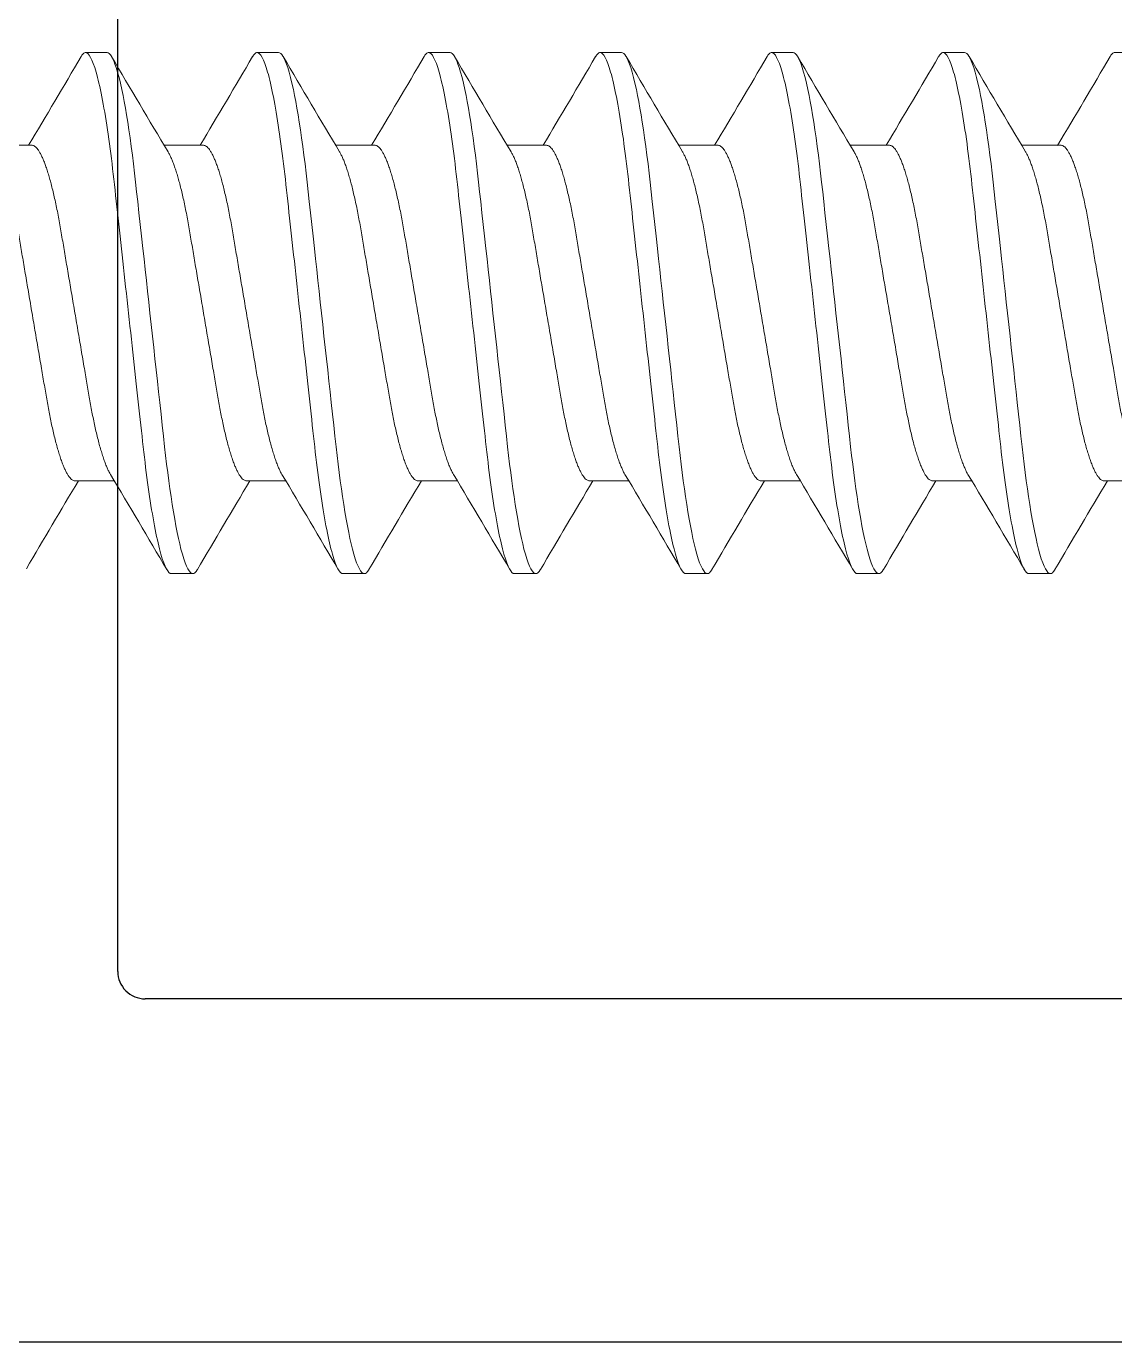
# Model space of a CAD drawing. Extents: x -82 to 113, y -82 to 93.
# Drawn here: x 7.7731 to 8.1697, y 67.1642 to 67.6437 of the extents above; entities that cross this region are included whole.
import ezdxf

# ---------------------------------------------------------------- set-up
doc = ezdxf.new("R2010")
doc.units = 0
doc.header["$MEASUREMENT"] = 0
doc.layers.get('0').update_dxf_attribs({"linetype": 'CONTINUOUS'})
doc.layers.add('Ballons', color=7, linetype='CONTINUOUS')
doc.layers.add('FRAME', color=1, linetype='CONTINUOUS')

# ---------------------------------------------------------------- blocks, each defined once
blk = doc.blocks.new('20350')
at = {"color": 7, "linetype": 'Continuous', "lineweight": 15}
for p, q in [((0.41791, 0.09499), (0.4101, 0.09499)), ((0.4804, 0.09499), (0.47259, 0.09499)), ((0.54289, 0.09499), (0.53508, 0.09499)), ((0.60538, 0.09499), (0.59757, 0.09499)), ((0.66787, 0.09499), (0.66006, 0.09499)), ((0.73036, 0.09499), (0.72255, 0.09499)), ((0.39057, 0.06116), (0.37621, 0.06116)), ((0.45306, 0.06116), (0.4387, 0.06116)), ((0.51555, 0.06116), (0.50119, 0.06116)), ((0.57804, 0.06116), (0.56369, 0.06116)), ((0.64053, 0.06116), (0.62618, 0.06116)), ((0.70302, 0.06116), (0.68867, 0.06116)), ((0.76551, 0.06116), (0.75116, 0.06116)), ((0.40619, -0.06116), (0.42055, -0.06116)), ((0.46868, -0.06116), (0.48304, -0.06116)), ((0.53117, -0.06116), (0.54553, -0.06116)), ((0.59366, -0.06116), (0.60802, -0.06116)), ((0.65615, -0.06116), (0.67051, -0.06116)), ((0.71865, -0.06116), (0.733, -0.06116)), ((0.78114, -0.06116), (0.79549, -0.06116)), ((0.37885, -0.09499), (0.38666, -0.09499)), ((0.44134, -0.09499), (0.44915, -0.09499)), ((0.50383, -0.09499), (0.51164, -0.09499)), ((0.56632, -0.09499), (0.57413, -0.09499)), ((0.62881, -0.09499), (0.63663, -0.09499)), ((0.69131, -0.09499), (0.69912, -0.09499)), ((0.7538, -0.09499), (0.76161, -0.09499))]:
    blk.add_line(p, q, dxfattribs=at)
at = {"color": 7, "linetype": 'Continuous', "lineweight": 15, "flags": 128}
for points in [[(0.40843, 0.09349), (0.40851, 0.09364), (0.40892, 0.09424), (0.40933, 0.09466), (0.40972, 0.0949), (0.4101, 0.09499), (0.41053, 0.09488), (0.41098, 0.09456), (0.41144, 0.09401), (0.41192, 0.09323), (0.41241, 0.09223), (0.4129, 0.09101), (0.4134, 0.08957), (0.4139, 0.08791), (0.41441, 0.08602), (0.41487, 0.08416), (0.41533, 0.08213), (0.41579, 0.07994), (0.41625, 0.0776), (0.41671, 0.07511), (0.41716, 0.07249), (0.41761, 0.06973), (0.41805, 0.06686), (0.41846, 0.06403), (0.41886, 0.0611), (0.41925, 0.0581), (0.41964, 0.05503), (0.42001, 0.05189), (0.42038, 0.04871), (0.4208, 0.04488), (0.42123, 0.04091), (0.42168, 0.0368), (0.42215, 0.03258), (0.42257, 0.02871), (0.423, 0.02476), (0.42344, 0.02074), (0.42389, 0.01667), (0.42434, 0.01254), (0.4248, 0.00838), (0.42526, 0.0042), (0.42572, 0), (0.42616, -0.00399), (0.42659, -0.00797), (0.42703, -0.01193), (0.42746, -0.01585), (0.42788, -0.01974), (0.4283, -0.02357), (0.42879, -0.02801), (0.42927, -0.03235), (0.42973, -0.03659), (0.43018, -0.0407), (0.43057, -0.04425), (0.43095, -0.0477), (0.43133, -0.05107), (0.43172, -0.05438), (0.43212, -0.05762), (0.43254, -0.06079), (0.43296, -0.06387), (0.43339, -0.06686), (0.43381, -0.06959), (0.43423, -0.07222), (0.43466, -0.07473), (0.4351, -0.07712), (0.43553, -0.07938), (0.43597, -0.0815), (0.43648, -0.08381), (0.437, -0.08592), (0.43751, -0.08781), (0.43802, -0.08949), (0.43846, -0.0908), (0.4389, -0.09192), (0.43933, -0.09287), (0.43976, -0.09364), (0.44017, -0.09424), (0.44057, -0.09466), (0.44096, -0.0949), (0.44134, -0.09499), (0.44134, -0.09499)], [(0.47092, 0.09349), (0.471, 0.09364), (0.47142, 0.09424), (0.47182, 0.09466), (0.47221, 0.0949), (0.47259, 0.09499), (0.47302, 0.09488), (0.47347, 0.09456), (0.47393, 0.09401), (0.47441, 0.09323), (0.4749, 0.09223), (0.47539, 0.09101), (0.47589, 0.08957), (0.47639, 0.08791), (0.4769, 0.08602), (0.47736, 0.08416), (0.47782, 0.08213), (0.47828, 0.07994), (0.47874, 0.0776), (0.4792, 0.07511), (0.47965, 0.07249), (0.4801, 0.06973), (0.48054, 0.06686), (0.48095, 0.06403), (0.48135, 0.0611), (0.48174, 0.0581), (0.48213, 0.05503), (0.4825, 0.05189), (0.48287, 0.04871), (0.48329, 0.04488), (0.48372, 0.04091), (0.48417, 0.0368), (0.48464, 0.03258), (0.48506, 0.02871), (0.48549, 0.02476), (0.48594, 0.02074), (0.48638, 0.01667), (0.48683, 0.01254), (0.48729, 0.00838), (0.48775, 0.0042), (0.48821, 0), (0.48865, -0.00399), (0.48908, -0.00797), (0.48952, -0.01193), (0.48995, -0.01585), (0.49037, -0.01974), (0.49079, -0.02357), (0.49128, -0.02801), (0.49176, -0.03235), (0.49222, -0.03659), (0.49267, -0.0407), (0.49306, -0.04425), (0.49344, -0.0477), (0.49382, -0.05107), (0.49421, -0.05438), (0.49461, -0.05762), (0.49503, -0.06079), (0.49545, -0.06387), (0.49588, -0.06686), (0.4963, -0.06959), (0.49673, -0.07222), (0.49715, -0.07473), (0.49759, -0.07712), (0.49802, -0.07938), (0.49846, -0.0815), (0.49898, -0.08381), (0.49949, -0.08592), (0.5, -0.08781), (0.50051, -0.08949), (0.50095, -0.0908), (0.50139, -0.09192), (0.50182, -0.09287), (0.50225, -0.09364), (0.50266, -0.09424), (0.50306, -0.09466), (0.50345, -0.0949), (0.50383, -0.09499), (0.50383, -0.09499)], [(0.53341, 0.09349), (0.53349, 0.09364), (0.53391, 0.09424), (0.53431, 0.09466), (0.5347, 0.0949), (0.53508, 0.09499), (0.53551, 0.09488), (0.53596, 0.09456), (0.53642, 0.09401), (0.5369, 0.09323), (0.53739, 0.09223), (0.53788, 0.09101), (0.53838, 0.08957), (0.53888, 0.08791), (0.53939, 0.08602), (0.53985, 0.08416), (0.54031, 0.08213), (0.54077, 0.07994), (0.54123, 0.0776), (0.54169, 0.07511), (0.54214, 0.07249), (0.54259, 0.06973), (0.54303, 0.06686), (0.54344, 0.06403), (0.54384, 0.0611), (0.54424, 0.0581), (0.54462, 0.05503), (0.545, 0.05189), (0.54536, 0.04871), (0.54578, 0.04488), (0.54622, 0.04091), (0.54667, 0.0368), (0.54713, 0.03258), (0.54755, 0.02871), (0.54799, 0.02476), (0.54843, 0.02074), (0.54887, 0.01667), (0.54933, 0.01254), (0.54978, 0.00838), (0.55024, 0.0042), (0.5507, 0), (0.55114, -0.00399), (0.55157, -0.00797), (0.55201, -0.01193), (0.55244, -0.01585), (0.55286, -0.01974), (0.55329, -0.02357), (0.55377, -0.02801), (0.55425, -0.03235), (0.55471, -0.03659), (0.55516, -0.0407), (0.55555, -0.04425), (0.55593, -0.0477), (0.55631, -0.05107), (0.5567, -0.05438), (0.5571, -0.05762), (0.55752, -0.06079), (0.55794, -0.06387), (0.55837, -0.06686), (0.55879, -0.06959), (0.55922, -0.07222), (0.55965, -0.07473), (0.56008, -0.07712), (0.56051, -0.07938), (0.56095, -0.0815), (0.56147, -0.08381), (0.56198, -0.08592), (0.56249, -0.08781), (0.563, -0.08949), (0.56344, -0.0908), (0.56388, -0.09192), (0.56432, -0.09287), (0.56474, -0.09364), (0.56515, -0.09424), (0.56555, -0.09466), (0.56595, -0.0949), (0.56632, -0.09499), (0.56632, -0.09499)], [(0.5959, 0.09349), (0.59598, 0.09364), (0.5964, 0.09424), (0.5968, 0.09466), (0.59719, 0.0949), (0.59757, 0.09499), (0.598, 0.09488), (0.59845, 0.09456), (0.59891, 0.09401), (0.59939, 0.09323), (0.59988, 0.09223), (0.60037, 0.09101), (0.60087, 0.08957), (0.60137, 0.08791), (0.60189, 0.08602), (0.60234, 0.08416), (0.6028, 0.08213), (0.60326, 0.07994), (0.60372, 0.0776), (0.60418, 0.07511), (0.60463, 0.07249), (0.60508, 0.06973), (0.60552, 0.06686), (0.60593, 0.06403), (0.60633, 0.0611), (0.60673, 0.0581), (0.60711, 0.05503), (0.60749, 0.05189), (0.60785, 0.04871), (0.60827, 0.04488), (0.60871, 0.04091), (0.60916, 0.0368), (0.60962, 0.03258), (0.61004, 0.02871), (0.61048, 0.02476), (0.61092, 0.02074), (0.61136, 0.01667), (0.61182, 0.01254), (0.61227, 0.00838), (0.61273, 0.0042), (0.61319, 0), (0.61363, -0.00399), (0.61407, -0.00797), (0.6145, -0.01193), (0.61493, -0.01585), (0.61536, -0.01974), (0.61578, -0.02357), (0.61626, -0.02801), (0.61674, -0.03235), (0.6172, -0.03659), (0.61765, -0.0407), (0.61804, -0.04425), (0.61842, -0.0477), (0.6188, -0.05107), (0.61919, -0.05438), (0.6196, -0.05762), (0.62001, -0.06079), (0.62043, -0.06387), (0.62087, -0.06686), (0.62128, -0.06959), (0.62171, -0.07222), (0.62214, -0.07473), (0.62257, -0.07712), (0.623, -0.07938), (0.62344, -0.0815), (0.62396, -0.08381), (0.62447, -0.08592), (0.62498, -0.08781), (0.62549, -0.08949), (0.62594, -0.0908), (0.62637, -0.09192), (0.62681, -0.09287), (0.62723, -0.09364), (0.62764, -0.09424), (0.62805, -0.09466), (0.62844, -0.0949), (0.62881, -0.09499), (0.62881, -0.09499)], [(0.65839, 0.09349), (0.65848, 0.09364), (0.65889, 0.09424), (0.65929, 0.09466), (0.65968, 0.0949), (0.66006, 0.09499), (0.66049, 0.09488), (0.66094, 0.09456), (0.6614, 0.09401), (0.66188, 0.09323), (0.66237, 0.09223), (0.66286, 0.09101), (0.66336, 0.08957), (0.66387, 0.08791), (0.66438, 0.08602), (0.66483, 0.08416), (0.6653, 0.08213), (0.66576, 0.07994), (0.66621, 0.0776), (0.66667, 0.07511), (0.66712, 0.07249), (0.66757, 0.06973), (0.66801, 0.06686), (0.66842, 0.06403), (0.66882, 0.0611), (0.66922, 0.0581), (0.6696, 0.05503), (0.66998, 0.05189), (0.67034, 0.04871), (0.67076, 0.04488), (0.6712, 0.04091), (0.67165, 0.0368), (0.67211, 0.03258), (0.67253, 0.02871), (0.67297, 0.02476), (0.67341, 0.02074), (0.67385, 0.01667), (0.67431, 0.01254), (0.67476, 0.00838), (0.67522, 0.0042), (0.67568, 0), (0.67612, -0.00399), (0.67656, -0.00797), (0.67699, -0.01193), (0.67742, -0.01585), (0.67785, -0.01974), (0.67827, -0.02357), (0.67875, -0.02801), (0.67923, -0.03235), (0.67969, -0.03659), (0.68014, -0.0407), (0.68053, -0.04425), (0.68091, -0.0477), (0.68129, -0.05107), (0.68168, -0.05438), (0.68209, -0.05762), (0.6825, -0.06079), (0.68292, -0.06387), (0.68336, -0.06686), (0.68377, -0.06959), (0.6842, -0.07222), (0.68463, -0.07473), (0.68506, -0.07712), (0.6855, -0.07938), (0.68593, -0.0815), (0.68645, -0.08381), (0.68696, -0.08592), (0.68747, -0.08781), (0.68798, -0.08949), (0.68843, -0.0908), (0.68887, -0.09192), (0.6893, -0.09287), (0.68972, -0.09364), (0.69013, -0.09424), (0.69054, -0.09466), (0.69093, -0.0949), (0.69131, -0.09499), (0.69131, -0.09499)], [(0.72088, 0.09349), (0.72097, 0.09364), (0.72138, 0.09424), (0.72178, 0.09466), (0.72217, 0.0949), (0.72255, 0.09499), (0.72298, 0.09488), (0.72343, 0.09456), (0.7239, 0.09401), (0.72437, 0.09323), (0.72486, 0.09223), (0.72535, 0.09101), (0.72585, 0.08957), (0.72636, 0.08791), (0.72687, 0.08602), (0.72733, 0.08416), (0.72779, 0.08213), (0.72825, 0.07994), (0.72871, 0.0776), (0.72916, 0.07511), (0.72961, 0.07249), (0.73006, 0.06973), (0.7305, 0.06686), (0.73091, 0.06403), (0.73131, 0.0611), (0.73171, 0.0581), (0.73209, 0.05503), (0.73247, 0.05189), (0.73283, 0.04871), (0.73325, 0.04488), (0.73369, 0.04091), (0.73414, 0.0368), (0.7346, 0.03258), (0.73503, 0.02871), (0.73546, 0.02476), (0.7359, 0.02074), (0.73635, 0.01667), (0.7368, 0.01254), (0.73725, 0.00838), (0.73771, 0.0042), (0.73817, 0), (0.73861, -0.00399), (0.73905, -0.00797), (0.73948, -0.01193), (0.73991, -0.01585), (0.74034, -0.01974), (0.74076, -0.02357), (0.74124, -0.02801), (0.74172, -0.03235), (0.74219, -0.03659), (0.74264, -0.0407), (0.74303, -0.04425), (0.7434, -0.0477), (0.74378, -0.05107), (0.74417, -0.05438), (0.74458, -0.05762), (0.74499, -0.06079), (0.74541, -0.06387), (0.74585, -0.06686), (0.74627, -0.06959), (0.74669, -0.07222), (0.74712, -0.07473), (0.74755, -0.07712), (0.74799, -0.07938), (0.74842, -0.0815), (0.74894, -0.08381), (0.74945, -0.08592), (0.74996, -0.08781), (0.75047, -0.08949), (0.75092, -0.0908), (0.75136, -0.09192), (0.75179, -0.09287), (0.75221, -0.09364), (0.75262, -0.09424), (0.75303, -0.09466), (0.75342, -0.0949), (0.7538, -0.09499), (0.7538, -0.09499)]]:
    blk.add_lwpolyline(points, dxfattribs=at)
at = {"color": 7, "linetype": 'Continuous', "lineweight": 15}
for centre, radius, start, end in [((-3.19323, 2.20171), 4.1733, 329.14192, 329.65783), ((3.90379, 2.13259), 4.03703, 210.33772, 210.91009), ((-3.13251, 2.20276), 4.17536, 329.14199, 329.65765), ((3.96774, 2.13346), 4.03873, 210.33784, 210.90997), ((-3.07226, 2.20408), 4.17797, 329.1422, 329.65754), ((4.03128, 2.13408), 4.03994, 210.33792, 210.90988), ((-3.00823, 2.20317), 4.17618, 329.14209, 329.65765), ((4.09221, 2.13316), 4.03814, 210.33784, 210.91006), ((-2.94484, 2.20263), 4.17512, 329.14203, 329.65771), ((4.15426, 2.13289), 4.03762, 210.33772, 210.91), ((-2.88275, 2.20288), 4.1756, 329.14196, 329.65759), ((4.21866, 2.13403), 4.03984, 210.33796, 210.90994), ((-2.80862, 2.19595), 4.16205, 329.14166, 329.65463), ((3.99207, -2.20293), 4.17572, 149.14206, 149.65768), ((-3.04618, -2.13356), 4.03893, 30.33785, 30.90996), ((4.05543, -2.20345), 4.17673, 149.14208, 149.65757), ((-2.98368, -2.13356), 4.03893, 30.33785, 30.90996), ((4.11792, -2.20345), 4.17673, 149.14208, 149.65757), ((-2.91973, -2.1327), 4.03723, 30.33773, 30.91008), ((4.17864, -2.2024), 4.17467, 149.142, 149.65774), ((-2.85966, -2.13413), 4.04005, 30.33798, 30.90992), ((4.2476, -2.20623), 4.18218, 149.14246, 149.65728), ((-2.79526, -2.13299), 4.03782, 30.33773, 30.90999), ((4.30519, -2.20333), 4.17649, 149.14211, 149.65763), ((-2.73175, -2.1324), 4.03665, 30.33774, 30.91016), ((4.36454, -2.20147), 4.17285, 149.14189, 149.65785)]:
    blk.add_arc(centre, radius, start, end, dxfattribs=at)
for points, knots in [([(0.41791, 0.09499), (0.41904, 0.09499), (0.42035, 0.09267), (0.4231, 0.08305), (0.42453, 0.07574), (0.42652, 0.06242), (0.42715, 0.0576), (0.42834, 0.04756), (0.42889, 0.04234), (0.43074, 0.02541), (0.43214, 0.01273), (0.43493, -0.01273), (0.43632, -0.02541), (0.43817, -0.04234), (0.43872, -0.04756), (0.43991, -0.0576), (0.44054, -0.06242), (0.44253, -0.07574), (0.44396, -0.08305), (0.44671, -0.09267), (0.44803, -0.09499), (0.44915, -0.09499)], [0, 0, 0, 0, 0.125, 0.125, 0.25, 0.25, 0.3125, 0.3125, 0.375, 0.375, 0.5, 0.5, 0.625, 0.625, 0.6875, 0.6875, 0.75, 0.75, 0.875, 0.875, 1, 1, 1, 1]), ([(0.4804, 0.09499), (0.48153, 0.09499), (0.48284, 0.09267), (0.48559, 0.08305), (0.48703, 0.07574), (0.48901, 0.06242), (0.48964, 0.0576), (0.49083, 0.04756), (0.49138, 0.04234), (0.49323, 0.02541), (0.49463, 0.01273), (0.49742, -0.01273), (0.49881, -0.02541), (0.50066, -0.04234), (0.50121, -0.04756), (0.5024, -0.0576), (0.50303, -0.06242), (0.50502, -0.07574), (0.50645, -0.08305), (0.5092, -0.09267), (0.51052, -0.09499), (0.51164, -0.09499)], [0, 0, 0, 0, 0.125, 0.125, 0.25, 0.25, 0.3125, 0.3125, 0.375, 0.375, 0.5, 0.5, 0.625, 0.625, 0.6875, 0.6875, 0.75, 0.75, 0.875, 0.875, 1, 1, 1, 1]), ([(0.54289, 0.09499), (0.54402, 0.09499), (0.54533, 0.09267), (0.54808, 0.08305), (0.54952, 0.07574), (0.5515, 0.06242), (0.55213, 0.0576), (0.55332, 0.04756), (0.55387, 0.04234), (0.55573, 0.02541), (0.55712, 0.01273), (0.55991, -0.01273), (0.5613, -0.02541), (0.56315, -0.04234), (0.56371, -0.04756), (0.56489, -0.0576), (0.56552, -0.06242), (0.56751, -0.07574), (0.56894, -0.08305), (0.57169, -0.09267), (0.57301, -0.09499), (0.57413, -0.09499)], [0, 0, 0, 0, 0.125, 0.125, 0.25, 0.25, 0.3125, 0.3125, 0.375, 0.375, 0.5, 0.5, 0.625, 0.625, 0.6875, 0.6875, 0.75, 0.75, 0.875, 0.875, 1, 1, 1, 1]), ([(0.60538, 0.09499), (0.60651, 0.09499), (0.60782, 0.09267), (0.61058, 0.08305), (0.61201, 0.07574), (0.61399, 0.06242), (0.61462, 0.0576), (0.61581, 0.04756), (0.61636, 0.04234), (0.61822, 0.02541), (0.61961, 0.01273), (0.6224, -0.01273), (0.62379, -0.02541), (0.62565, -0.04234), (0.6262, -0.04756), (0.62738, -0.0576), (0.62802, -0.06242), (0.63, -0.07574), (0.63143, -0.08305), (0.63418, -0.09267), (0.6355, -0.09499), (0.63663, -0.09499)], [0, 0, 0, 0, 0.125, 0.125, 0.25, 0.25, 0.3125, 0.3125, 0.375, 0.375, 0.5, 0.5, 0.625, 0.625, 0.6875, 0.6875, 0.75, 0.75, 0.875, 0.875, 1, 1, 1, 1]), ([(0.66787, 0.09499), (0.669, 0.09499), (0.67031, 0.09267), (0.67307, 0.08305), (0.6745, 0.07574), (0.67648, 0.06242), (0.67712, 0.0576), (0.6783, 0.04756), (0.67885, 0.04234), (0.68071, 0.02541), (0.6821, 0.01273), (0.68489, -0.01273), (0.68628, -0.02541), (0.68814, -0.04234), (0.68869, -0.04756), (0.68987, -0.0576), (0.69051, -0.06242), (0.69249, -0.07574), (0.69392, -0.08305), (0.69667, -0.09267), (0.69799, -0.09499), (0.69912, -0.09499)], [0, 0, 0, 0, 0.125, 0.125, 0.25, 0.25, 0.3125, 0.3125, 0.375, 0.375, 0.5, 0.5, 0.625, 0.625, 0.6875, 0.6875, 0.75, 0.75, 0.875, 0.875, 1, 1, 1, 1]), ([(0.73036, 0.09499), (0.73149, 0.09499), (0.7328, 0.09267), (0.73556, 0.08305), (0.73699, 0.07574), (0.73897, 0.06242), (0.73961, 0.0576), (0.74079, 0.04756), (0.74134, 0.04234), (0.7432, 0.02541), (0.74459, 0.01273), (0.74738, -0.01273), (0.74877, -0.02541), (0.75063, -0.04234), (0.75118, -0.04756), (0.75236, -0.0576), (0.753, -0.06242), (0.75498, -0.07574), (0.75641, -0.08305), (0.75917, -0.09267), (0.76048, -0.09499), (0.76161, -0.09499)], [0, 0, 0, 0, 0.125, 0.125, 0.25, 0.25, 0.3125, 0.3125, 0.375, 0.375, 0.5, 0.5, 0.625, 0.625, 0.6875, 0.6875, 0.75, 0.75, 0.875, 0.875, 1, 1, 1, 1]), ([(0.37763, 0.05879), (0.37779, 0.05852), (0.37814, 0.05792), (0.37868, 0.05678), (0.37927, 0.0554), (0.37987, 0.0538), (0.38049, 0.05199), (0.3811, 0.05), (0.38171, 0.04784), (0.38231, 0.04553), (0.38289, 0.04312), (0.38344, 0.04062), (0.38398, 0.03807), (0.38449, 0.03543), (0.38499, 0.03271), (0.38547, 0.02992), (0.38596, 0.02705), (0.38647, 0.02406), (0.387, 0.02093), (0.38756, 0.01764), (0.38815, 0.01422), (0.38874, 0.01073), (0.38934, 0.00719), (0.38995, 0.0036), (0.39056, 0.00005), (0.39115, -0.00344), (0.39174, -0.00686), (0.39231, -0.01025), (0.39288, -0.01359), (0.39344, -0.01687), (0.39399, -0.02008), (0.39452, -0.02319), (0.39504, -0.02625), (0.39555, -0.02925), (0.39605, -0.03219), (0.39657, -0.03504), (0.39711, -0.03782), (0.39767, -0.04051), (0.39823, -0.04304), (0.3988, -0.04542), (0.39937, -0.04764), (0.39995, -0.04971), (0.40054, -0.05164), (0.40112, -0.0534), (0.40171, -0.055), (0.40229, -0.05641), (0.40287, -0.05767), (0.40346, -0.05875), (0.40404, -0.05964), (0.40461, -0.06033), (0.40515, -0.06081), (0.40568, -0.06111), (0.40602, -0.06114), (0.40619, -0.06116)], [0, 0, 0, 0, 0.01655, 0.036076, 0.055684, 0.076279, 0.09689, 0.117481, 0.138014, 0.158452, 0.178759, 0.19799, 0.217041, 0.235888, 0.254503, 0.272882, 0.291368, 0.310096, 0.329043, 0.349099, 0.369335, 0.389718, 0.410212, 0.430781, 0.451388, 0.471059, 0.490697, 0.51027, 0.529746, 0.549094, 0.568285, 0.58729, 0.606083, 0.625518, 0.644756, 0.664216, 0.683932, 0.703876, 0.724018, 0.743399, 0.7629, 0.782492, 0.802141, 0.821815, 0.841481, 0.861106, 0.880659, 0.90103, 0.921251, 0.941289, 0.961112, 0.980691, 1, 1, 1, 1]), ([(0.39057, 0.06116), (0.39073, 0.06115), (0.39105, 0.06111), (0.39156, 0.06084), (0.39208, 0.0604), (0.39261, 0.05978), (0.39317, 0.05897), (0.39373, 0.05797), (0.3943, 0.05679), (0.39489, 0.0554), (0.3955, 0.0538), (0.39611, 0.05199), (0.39672, 0.05), (0.39733, 0.04784), (0.39793, 0.04553), (0.39851, 0.04312), (0.39907, 0.04062), (0.3996, 0.03807), (0.40012, 0.03543), (0.40062, 0.03271), (0.4011, 0.02992), (0.40158, 0.02705), (0.40209, 0.02406), (0.40263, 0.02093), (0.40319, 0.01764), (0.40377, 0.01422), (0.40436, 0.01073), (0.40497, 0.00719), (0.40558, 0.0036), (0.40618, 0.00005), (0.40678, -0.00344), (0.40736, -0.00686), (0.40794, -0.01025), (0.40851, -0.01359), (0.40906, -0.01687), (0.40961, -0.02008), (0.41014, -0.02319), (0.41066, -0.02625), (0.41117, -0.02925), (0.41167, -0.03219), (0.41219, -0.03504), (0.41273, -0.03782), (0.41329, -0.04051), (0.41386, -0.04304), (0.41443, -0.04542), (0.415, -0.04764), (0.41558, -0.04971), (0.41616, -0.05164), (0.41675, -0.0534), (0.41733, -0.05499), (0.41791, -0.05642), (0.4185, -0.05766), (0.4189, -0.05845), (0.41911, -0.05877), (0.41913, -0.0588)], [0, 0, 0, 0, 0.018425, 0.037098, 0.055995, 0.075092, 0.094361, 0.113774, 0.1333, 0.152908, 0.173502, 0.194114, 0.214705, 0.235238, 0.255675, 0.275982, 0.295213, 0.314265, 0.333111, 0.351727, 0.370105, 0.388591, 0.407319, 0.426267, 0.446322, 0.466559, 0.486941, 0.507436, 0.528005, 0.548612, 0.568283, 0.587921, 0.607494, 0.626969, 0.646317, 0.665508, 0.684513, 0.703307, 0.722741, 0.74198, 0.761439, 0.781155, 0.801099, 0.821241, 0.840622, 0.860124, 0.879715, 0.899364, 0.919038, 0.938704, 0.95833, 0.977882, 0.998253, 1, 1, 1, 1]), ([(0.44012, 0.05879), (0.44028, 0.05852), (0.44063, 0.05792), (0.44117, 0.05678), (0.44176, 0.0554), (0.44236, 0.0538), (0.44298, 0.05199), (0.44359, 0.05), (0.4442, 0.04784), (0.4448, 0.04553), (0.44538, 0.04312), (0.44593, 0.04062), (0.44647, 0.03807), (0.44699, 0.03543), (0.44749, 0.03271), (0.44796, 0.02992), (0.44845, 0.02705), (0.44896, 0.02406), (0.4495, 0.02093), (0.45005, 0.01764), (0.45064, 0.01422), (0.45123, 0.01073), (0.45184, 0.00719), (0.45245, 0.0036), (0.45305, 0.00005), (0.45364, -0.00344), (0.45423, -0.00686), (0.4548, -0.01025), (0.45537, -0.01359), (0.45593, -0.01687), (0.45648, -0.02008), (0.45701, -0.02319), (0.45753, -0.02625), (0.45804, -0.02925), (0.45854, -0.03219), (0.45906, -0.03504), (0.4596, -0.03782), (0.46016, -0.04051), (0.46072, -0.04304), (0.46129, -0.04542), (0.46187, -0.04764), (0.46244, -0.04971), (0.46303, -0.05164), (0.46361, -0.0534), (0.4642, -0.055), (0.46478, -0.05641), (0.46537, -0.05767), (0.46595, -0.05875), (0.46653, -0.05964), (0.4671, -0.06033), (0.46765, -0.06081), (0.46817, -0.06111), (0.46851, -0.06114), (0.46868, -0.06116)], [0, 0, 0, 0, 0.016551, 0.036076, 0.055684, 0.076279, 0.09689, 0.117481, 0.138014, 0.158452, 0.178759, 0.19799, 0.217041, 0.235888, 0.254503, 0.272882, 0.291368, 0.310096, 0.329043, 0.349099, 0.369335, 0.389718, 0.410212, 0.430781, 0.451388, 0.471059, 0.490697, 0.51027, 0.529746, 0.549094, 0.568285, 0.58729, 0.606083, 0.625518, 0.644756, 0.664216, 0.683932, 0.703876, 0.724018, 0.743399, 0.7629, 0.782492, 0.802141, 0.821815, 0.841481, 0.861106, 0.880659, 0.90103, 0.921251, 0.941289, 0.961112, 0.980691, 1, 1, 1, 1]), ([(0.45306, 0.06116), (0.45322, 0.06115), (0.45354, 0.06111), (0.45405, 0.06084), (0.45457, 0.0604), (0.45511, 0.05978), (0.45566, 0.05897), (0.45622, 0.05797), (0.45679, 0.05679), (0.45738, 0.0554), (0.45799, 0.0538), (0.4586, 0.05199), (0.45921, 0.05), (0.45982, 0.04784), (0.46042, 0.04553), (0.461, 0.04312), (0.46156, 0.04062), (0.46209, 0.03807), (0.46261, 0.03543), (0.46311, 0.03271), (0.46359, 0.02992), (0.46408, 0.02705), (0.46458, 0.02406), (0.46512, 0.02093), (0.46568, 0.01764), (0.46626, 0.01422), (0.46685, 0.01073), (0.46746, 0.00719), (0.46807, 0.0036), (0.46867, 0.00005), (0.46927, -0.00344), (0.46985, -0.00686), (0.47043, -0.01025), (0.471, -0.01359), (0.47155, -0.01687), (0.4721, -0.02008), (0.47263, -0.02319), (0.47315, -0.02625), (0.47366, -0.02925), (0.47416, -0.03219), (0.47468, -0.03504), (0.47522, -0.03782), (0.47578, -0.04051), (0.47635, -0.04304), (0.47692, -0.04542), (0.47749, -0.04764), (0.47807, -0.04971), (0.47865, -0.05164), (0.47924, -0.0534), (0.47982, -0.05499), (0.4804, -0.05642), (0.48099, -0.05766), (0.48139, -0.05845), (0.48161, -0.05877), (0.48162, -0.0588)], [0, 0, 0, 0, 0.018425, 0.037098, 0.055995, 0.075092, 0.094361, 0.113774, 0.1333, 0.152908, 0.173502, 0.194114, 0.214705, 0.235238, 0.255675, 0.275982, 0.295213, 0.314265, 0.333111, 0.351727, 0.370105, 0.388591, 0.407319, 0.426267, 0.446322, 0.466559, 0.486941, 0.507436, 0.528005, 0.548612, 0.568283, 0.587921, 0.607494, 0.626969, 0.646317, 0.665508, 0.684513, 0.703307, 0.722741, 0.74198, 0.761439, 0.781155, 0.801099, 0.821241, 0.840622, 0.860124, 0.879715, 0.899364, 0.919038, 0.938704, 0.95833, 0.977882, 0.998253, 1, 1, 1, 1]), ([(0.50261, 0.05879), (0.50277, 0.05852), (0.50312, 0.05792), (0.50366, 0.05678), (0.50425, 0.0554), (0.50486, 0.0538), (0.50547, 0.05199), (0.50608, 0.05), (0.50669, 0.04784), (0.50729, 0.04553), (0.50787, 0.04312), (0.50842, 0.04062), (0.50896, 0.03807), (0.50948, 0.03543), (0.50998, 0.03271), (0.51045, 0.02992), (0.51094, 0.02705), (0.51145, 0.02406), (0.51199, 0.02093), (0.51255, 0.01764), (0.51313, 0.01422), (0.51372, 0.01073), (0.51433, 0.00719), (0.51494, 0.0036), (0.51554, 0.00005), (0.51614, -0.00344), (0.51672, -0.00686), (0.5173, -0.01025), (0.51786, -0.01359), (0.51842, -0.01687), (0.51897, -0.02008), (0.5195, -0.02319), (0.52002, -0.02625), (0.52053, -0.02925), (0.52103, -0.03219), (0.52155, -0.03504), (0.52209, -0.03782), (0.52265, -0.04051), (0.52321, -0.04304), (0.52378, -0.04542), (0.52436, -0.04764), (0.52493, -0.04971), (0.52552, -0.05164), (0.5261, -0.0534), (0.52669, -0.055), (0.52727, -0.05641), (0.52786, -0.05767), (0.52844, -0.05875), (0.52902, -0.05964), (0.52959, -0.06033), (0.53014, -0.06081), (0.53067, -0.06111), (0.531, -0.06114), (0.53117, -0.06116)], [0, 0, 0, 0, 0.016551, 0.036076, 0.055684, 0.076279, 0.09689, 0.117481, 0.138014, 0.158452, 0.178759, 0.19799, 0.217041, 0.235888, 0.254503, 0.272882, 0.291368, 0.310096, 0.329043, 0.349099, 0.369335, 0.389718, 0.410212, 0.430781, 0.451388, 0.471059, 0.490697, 0.51027, 0.529746, 0.549094, 0.568285, 0.58729, 0.606083, 0.625518, 0.644756, 0.664216, 0.683932, 0.703876, 0.724018, 0.743399, 0.7629, 0.782492, 0.802141, 0.821815, 0.841481, 0.861106, 0.880659, 0.90103, 0.921251, 0.941289, 0.961112, 0.980691, 1, 1, 1, 1]), ([(0.51555, 0.06116), (0.51571, 0.06115), (0.51603, 0.06111), (0.51654, 0.06084), (0.51706, 0.0604), (0.5176, 0.05978), (0.51815, 0.05897), (0.51871, 0.05797), (0.51929, 0.05679), (0.51988, 0.0554), (0.52048, 0.0538), (0.52109, 0.05199), (0.5217, 0.05), (0.52231, 0.04784), (0.52291, 0.04553), (0.52349, 0.04312), (0.52405, 0.04062), (0.52458, 0.03807), (0.5251, 0.03543), (0.5256, 0.03271), (0.52608, 0.02992), (0.52657, 0.02705), (0.52707, 0.02406), (0.52761, 0.02093), (0.52817, 0.01764), (0.52875, 0.01422), (0.52934, 0.01073), (0.52995, 0.00719), (0.53056, 0.0036), (0.53116, 0.00005), (0.53176, -0.00344), (0.53234, -0.00686), (0.53292, -0.01025), (0.53349, -0.01359), (0.53405, -0.01687), (0.53459, -0.02008), (0.53512, -0.02319), (0.53564, -0.02625), (0.53615, -0.02925), (0.53665, -0.03219), (0.53717, -0.03504), (0.53771, -0.03782), (0.53827, -0.04051), (0.53884, -0.04304), (0.53941, -0.04542), (0.53998, -0.04764), (0.54056, -0.04971), (0.54114, -0.05164), (0.54173, -0.0534), (0.54231, -0.05499), (0.54289, -0.05642), (0.54348, -0.05766), (0.54388, -0.05845), (0.5441, -0.05877), (0.54411, -0.0588)], [0, 0, 0, 0, 0.018425, 0.037098, 0.055995, 0.075092, 0.094361, 0.113774, 0.1333, 0.152908, 0.173502, 0.194114, 0.214705, 0.235238, 0.255675, 0.275982, 0.295213, 0.314265, 0.333111, 0.351727, 0.370105, 0.388591, 0.407319, 0.426267, 0.446323, 0.466559, 0.486941, 0.507436, 0.528005, 0.548612, 0.568283, 0.587921, 0.607494, 0.626969, 0.646317, 0.665508, 0.684513, 0.703307, 0.722741, 0.74198, 0.761439, 0.781155, 0.801099, 0.821241, 0.840622, 0.860124, 0.879715, 0.899364, 0.919038, 0.938704, 0.95833, 0.977882, 0.998253, 1, 1, 1, 1]), ([(0.5651, 0.05879), (0.56526, 0.05852), (0.56561, 0.05792), (0.56615, 0.05678), (0.56674, 0.0554), (0.56735, 0.0538), (0.56796, 0.05199), (0.56857, 0.05), (0.56918, 0.04784), (0.56978, 0.04553), (0.57036, 0.04312), (0.57092, 0.04062), (0.57145, 0.03807), (0.57197, 0.03543), (0.57247, 0.03271), (0.57295, 0.02992), (0.57343, 0.02705), (0.57394, 0.02406), (0.57448, 0.02093), (0.57504, 0.01764), (0.57562, 0.01422), (0.57621, 0.01073), (0.57682, 0.00719), (0.57743, 0.0036), (0.57803, 0.00005), (0.57863, -0.00344), (0.57921, -0.00686), (0.57979, -0.01025), (0.58036, -0.01359), (0.58091, -0.01687), (0.58146, -0.02008), (0.58199, -0.02319), (0.58251, -0.02625), (0.58302, -0.02925), (0.58352, -0.03219), (0.58404, -0.03504), (0.58458, -0.03782), (0.58514, -0.04051), (0.58571, -0.04304), (0.58628, -0.04542), (0.58685, -0.04764), (0.58743, -0.04971), (0.58801, -0.05164), (0.5886, -0.0534), (0.58918, -0.055), (0.58976, -0.05641), (0.59035, -0.05767), (0.59093, -0.05875), (0.59151, -0.05964), (0.59208, -0.06033), (0.59263, -0.06081), (0.59316, -0.06111), (0.5935, -0.06114), (0.59366, -0.06116)], [0, 0, 0, 0, 0.016551, 0.036076, 0.055684, 0.076279, 0.09689, 0.117481, 0.138014, 0.158452, 0.178759, 0.19799, 0.217041, 0.235888, 0.254503, 0.272882, 0.291368, 0.310096, 0.329043, 0.349099, 0.369335, 0.389718, 0.410212, 0.430781, 0.451388, 0.471059, 0.490697, 0.51027, 0.529746, 0.549094, 0.568285, 0.58729, 0.606083, 0.625518, 0.644756, 0.664216, 0.683932, 0.703876, 0.724018, 0.743399, 0.7629, 0.782492, 0.802141, 0.821815, 0.841481, 0.861106, 0.880659, 0.90103, 0.921251, 0.941289, 0.961112, 0.980691, 1, 1, 1, 1]), ([(0.57804, 0.06116), (0.5782, 0.06115), (0.57852, 0.06111), (0.57903, 0.06084), (0.57955, 0.0604), (0.58009, 0.05978), (0.58064, 0.05897), (0.5812, 0.05797), (0.58178, 0.05679), (0.58237, 0.0554), (0.58297, 0.0538), (0.58358, 0.05199), (0.58419, 0.05), (0.5848, 0.04784), (0.5854, 0.04553), (0.58598, 0.04312), (0.58654, 0.04062), (0.58707, 0.03807), (0.58759, 0.03543), (0.58809, 0.03271), (0.58857, 0.02992), (0.58906, 0.02705), (0.58957, 0.02406), (0.5901, 0.02093), (0.59066, 0.01764), (0.59124, 0.01422), (0.59184, 0.01073), (0.59244, 0.00719), (0.59305, 0.0036), (0.59365, 0.00005), (0.59425, -0.00344), (0.59483, -0.00686), (0.59541, -0.01025), (0.59598, -0.01359), (0.59654, -0.01687), (0.59708, -0.02008), (0.59761, -0.02319), (0.59813, -0.02625), (0.59864, -0.02925), (0.59914, -0.03219), (0.59966, -0.03504), (0.6002, -0.03782), (0.60076, -0.04051), (0.60133, -0.04304), (0.6019, -0.04542), (0.60247, -0.04764), (0.60305, -0.04971), (0.60363, -0.05164), (0.60422, -0.0534), (0.6048, -0.05499), (0.60538, -0.05642), (0.60597, -0.05766), (0.60638, -0.05845), (0.60659, -0.05877), (0.6066, -0.0588)], [0, 0, 0, 0, 0.018425, 0.037098, 0.055995, 0.075092, 0.094361, 0.113774, 0.1333, 0.152908, 0.173502, 0.194114, 0.214705, 0.235238, 0.255675, 0.275982, 0.295213, 0.314265, 0.333111, 0.351727, 0.370105, 0.388591, 0.407319, 0.426267, 0.446323, 0.466559, 0.486941, 0.507436, 0.528005, 0.548612, 0.568283, 0.587921, 0.607494, 0.626969, 0.646317, 0.665508, 0.684513, 0.703307, 0.722741, 0.74198, 0.761439, 0.781155, 0.801099, 0.821241, 0.840622, 0.860124, 0.879715, 0.899364, 0.919038, 0.938704, 0.95833, 0.977882, 0.998253, 1, 1, 1, 1]), ([(0.62759, 0.05879), (0.62775, 0.05852), (0.6281, 0.05792), (0.62864, 0.05678), (0.62923, 0.0554), (0.62984, 0.0538), (0.63045, 0.05199), (0.63106, 0.05), (0.63167, 0.04784), (0.63227, 0.04553), (0.63285, 0.04312), (0.63341, 0.04062), (0.63394, 0.03807), (0.63446, 0.03543), (0.63496, 0.03271), (0.63544, 0.02992), (0.63593, 0.02705), (0.63643, 0.02406), (0.63697, 0.02093), (0.63753, 0.01764), (0.63811, 0.01422), (0.6387, 0.01073), (0.63931, 0.00719), (0.63992, 0.0036), (0.64052, 0.00005), (0.64112, -0.00344), (0.6417, -0.00686), (0.64228, -0.01025), (0.64285, -0.01359), (0.6434, -0.01687), (0.64395, -0.02008), (0.64448, -0.02319), (0.645, -0.02625), (0.64551, -0.02925), (0.64601, -0.03219), (0.64653, -0.03504), (0.64707, -0.03782), (0.64763, -0.04051), (0.6482, -0.04304), (0.64877, -0.04542), (0.64934, -0.04764), (0.64992, -0.04971), (0.6505, -0.05164), (0.65109, -0.0534), (0.65167, -0.055), (0.65225, -0.05641), (0.65284, -0.05767), (0.65342, -0.05875), (0.654, -0.05964), (0.65457, -0.06033), (0.65512, -0.06081), (0.65565, -0.06111), (0.65599, -0.06114), (0.65615, -0.06116)], [0, 0, 0, 0, 0.016551, 0.036076, 0.055684, 0.076279, 0.09689, 0.117481, 0.138014, 0.158452, 0.178759, 0.19799, 0.217041, 0.235888, 0.254503, 0.272882, 0.291368, 0.310096, 0.329043, 0.349099, 0.369335, 0.389718, 0.410212, 0.430781, 0.451388, 0.471059, 0.490697, 0.51027, 0.529746, 0.549094, 0.568285, 0.58729, 0.606083, 0.625518, 0.644756, 0.664216, 0.683932, 0.703876, 0.724018, 0.743399, 0.7629, 0.782492, 0.802141, 0.821815, 0.841481, 0.861106, 0.880659, 0.90103, 0.921251, 0.941289, 0.961112, 0.980691, 1, 1, 1, 1]), ([(0.64053, 0.06116), (0.64069, 0.06115), (0.64101, 0.06111), (0.64152, 0.06084), (0.64204, 0.0604), (0.64258, 0.05978), (0.64313, 0.05897), (0.64369, 0.05797), (0.64427, 0.05679), (0.64486, 0.0554), (0.64546, 0.0538), (0.64607, 0.05199), (0.64669, 0.05), (0.64729, 0.04784), (0.64789, 0.04553), (0.64847, 0.04312), (0.64903, 0.04062), (0.64956, 0.03807), (0.65008, 0.03543), (0.65058, 0.03271), (0.65106, 0.02992), (0.65155, 0.02705), (0.65206, 0.02406), (0.65259, 0.02093), (0.65315, 0.01764), (0.65373, 0.01422), (0.65433, 0.01073), (0.65493, 0.00719), (0.65554, 0.0036), (0.65614, 0.00005), (0.65674, -0.00344), (0.65732, -0.00686), (0.6579, -0.01025), (0.65847, -0.01359), (0.65903, -0.01687), (0.65957, -0.02008), (0.6601, -0.02319), (0.66062, -0.02625), (0.66113, -0.02925), (0.66163, -0.03219), (0.66216, -0.03504), (0.66269, -0.03782), (0.66325, -0.04051), (0.66382, -0.04304), (0.66439, -0.04542), (0.66496, -0.04764), (0.66554, -0.04971), (0.66612, -0.05164), (0.66671, -0.0534), (0.66729, -0.05499), (0.66788, -0.05642), (0.66846, -0.05766), (0.66887, -0.05845), (0.66908, -0.05877), (0.6691, -0.0588)], [0, 0, 0, 0, 0.018425, 0.037098, 0.055995, 0.075092, 0.094361, 0.113774, 0.1333, 0.152908, 0.173502, 0.194114, 0.214705, 0.235238, 0.255675, 0.275982, 0.295213, 0.314265, 0.333111, 0.351727, 0.370105, 0.388591, 0.407319, 0.426267, 0.446322, 0.466559, 0.486941, 0.507436, 0.528005, 0.548612, 0.568283, 0.587921, 0.607494, 0.62697, 0.646317, 0.665508, 0.684513, 0.703307, 0.722741, 0.74198, 0.761439, 0.781155, 0.801099, 0.821241, 0.840622, 0.860124, 0.879715, 0.899364, 0.919038, 0.938704, 0.95833, 0.977882, 0.998253, 1, 1, 1, 1]), ([(0.69008, 0.05879), (0.69024, 0.05852), (0.69059, 0.05792), (0.69114, 0.05678), (0.69173, 0.0554), (0.69233, 0.0538), (0.69294, 0.05199), (0.69355, 0.05), (0.69416, 0.04784), (0.69476, 0.04553), (0.69534, 0.04312), (0.6959, 0.04062), (0.69643, 0.03807), (0.69695, 0.03543), (0.69745, 0.03271), (0.69793, 0.02992), (0.69842, 0.02705), (0.69892, 0.02406), (0.69946, 0.02093), (0.70002, 0.01764), (0.7006, 0.01422), (0.70119, 0.01073), (0.7018, 0.00719), (0.70241, 0.0036), (0.70301, 0.00005), (0.70361, -0.00344), (0.70419, -0.00686), (0.70477, -0.01025), (0.70534, -0.01359), (0.7059, -0.01687), (0.70644, -0.02008), (0.70697, -0.02319), (0.70749, -0.02625), (0.708, -0.02925), (0.7085, -0.03219), (0.70902, -0.03504), (0.70956, -0.03782), (0.71012, -0.04051), (0.71069, -0.04304), (0.71126, -0.04542), (0.71183, -0.04764), (0.71241, -0.04971), (0.71299, -0.05164), (0.71358, -0.0534), (0.71416, -0.055), (0.71474, -0.05641), (0.71533, -0.05767), (0.71591, -0.05875), (0.71649, -0.05964), (0.71706, -0.06033), (0.71761, -0.06081), (0.71814, -0.06111), (0.71848, -0.06114), (0.71865, -0.06116)], [0, 0, 0, 0, 0.016551, 0.036076, 0.055684, 0.076279, 0.09689, 0.117481, 0.138014, 0.158452, 0.178759, 0.19799, 0.217041, 0.235888, 0.254503, 0.272881, 0.291368, 0.310096, 0.329043, 0.349099, 0.369335, 0.389718, 0.410212, 0.430781, 0.451388, 0.471059, 0.490697, 0.51027, 0.529746, 0.549094, 0.568285, 0.58729, 0.606083, 0.625518, 0.644756, 0.664216, 0.683932, 0.703876, 0.724018, 0.743399, 0.7629, 0.782492, 0.802141, 0.821815, 0.841481, 0.861106, 0.880659, 0.90103, 0.921251, 0.941289, 0.961112, 0.980691, 1, 1, 1, 1]), ([(0.70302, 0.06116), (0.70318, 0.06115), (0.70351, 0.06111), (0.70401, 0.06084), (0.70453, 0.0604), (0.70507, 0.05978), (0.70562, 0.05897), (0.70618, 0.05797), (0.70676, 0.05679), (0.70735, 0.0554), (0.70795, 0.0538), (0.70856, 0.05199), (0.70918, 0.05), (0.70978, 0.04784), (0.71038, 0.04553), (0.71096, 0.04312), (0.71152, 0.04062), (0.71205, 0.03807), (0.71257, 0.03543), (0.71307, 0.03271), (0.71355, 0.02992), (0.71404, 0.02705), (0.71455, 0.02406), (0.71508, 0.02093), (0.71564, 0.01764), (0.71622, 0.01422), (0.71682, 0.01073), (0.71742, 0.00719), (0.71803, 0.0036), (0.71864, 0.00005), (0.71923, -0.00344), (0.71981, -0.00686), (0.72039, -0.01025), (0.72096, -0.01359), (0.72152, -0.01687), (0.72206, -0.02008), (0.72259, -0.02319), (0.72312, -0.02625), (0.72363, -0.02925), (0.72413, -0.03219), (0.72465, -0.03504), (0.72519, -0.03782), (0.72574, -0.04051), (0.72631, -0.04304), (0.72688, -0.04542), (0.72745, -0.04764), (0.72803, -0.04971), (0.72861, -0.05164), (0.7292, -0.0534), (0.72978, -0.05499), (0.73037, -0.05642), (0.73095, -0.05766), (0.73136, -0.05845), (0.73157, -0.05877), (0.73159, -0.0588)], [0, 0, 0, 0, 0.018425, 0.037098, 0.055995, 0.075092, 0.094361, 0.113774, 0.1333, 0.152908, 0.173502, 0.194114, 0.214705, 0.235238, 0.255675, 0.275982, 0.295213, 0.314265, 0.333111, 0.351727, 0.370105, 0.388591, 0.407319, 0.426267, 0.446322, 0.466559, 0.486941, 0.507436, 0.528005, 0.548612, 0.568283, 0.587921, 0.607494, 0.626969, 0.646317, 0.665508, 0.684513, 0.703307, 0.722741, 0.74198, 0.761439, 0.781155, 0.801099, 0.821241, 0.840622, 0.860124, 0.879715, 0.899364, 0.919038, 0.938704, 0.95833, 0.977882, 0.998253, 1, 1, 1, 1]), ([(0.75257, 0.05879), (0.75273, 0.05852), (0.75308, 0.05792), (0.75363, 0.05678), (0.75422, 0.0554), (0.75482, 0.0538), (0.75543, 0.05199), (0.75604, 0.05), (0.75665, 0.04784), (0.75725, 0.04553), (0.75783, 0.04312), (0.75839, 0.04062), (0.75892, 0.03807), (0.75944, 0.03543), (0.75994, 0.03271), (0.76042, 0.02992), (0.76091, 0.02705), (0.76142, 0.02406), (0.76195, 0.02093), (0.76251, 0.01764), (0.76309, 0.01422), (0.76369, 0.01073), (0.76429, 0.00719), (0.7649, 0.0036), (0.7655, 0.00005), (0.7661, -0.00344), (0.76668, -0.00686), (0.76726, -0.01025), (0.76783, -0.01359), (0.76839, -0.01687), (0.76893, -0.02008), (0.76946, -0.02319), (0.76998, -0.02625), (0.77049, -0.02925), (0.77099, -0.03219), (0.77151, -0.03504), (0.77205, -0.03782), (0.77261, -0.04051), (0.77318, -0.04304), (0.77375, -0.04542), (0.77432, -0.04764), (0.7749, -0.04971), (0.77548, -0.05164), (0.77607, -0.0534), (0.77665, -0.055), (0.77723, -0.05641), (0.77782, -0.05767), (0.7784, -0.05875), (0.77899, -0.05964), (0.77955, -0.06033), (0.7801, -0.06081), (0.78063, -0.06111), (0.78097, -0.06114), (0.78114, -0.06116)], [0, 0, 0, 0, 0.016551, 0.036076, 0.055684, 0.076279, 0.09689, 0.117481, 0.138014, 0.158452, 0.178759, 0.19799, 0.217041, 0.235888, 0.254503, 0.272882, 0.291368, 0.310096, 0.329043, 0.349099, 0.369335, 0.389718, 0.410212, 0.430781, 0.451388, 0.471059, 0.490697, 0.51027, 0.529746, 0.549094, 0.568285, 0.58729, 0.606083, 0.625518, 0.644756, 0.664216, 0.683932, 0.703876, 0.724018, 0.743399, 0.7629, 0.782492, 0.802141, 0.821815, 0.841481, 0.861106, 0.880659, 0.90103, 0.921251, 0.941289, 0.961112, 0.980691, 1, 1, 1, 1]), ([(0.76551, 0.06116), (0.76567, 0.06115), (0.766, 0.06111), (0.7665, 0.06084), (0.76702, 0.0604), (0.76756, 0.05978), (0.76811, 0.05897), (0.76868, 0.05797), (0.76925, 0.05679), (0.76984, 0.0554), (0.77044, 0.0538), (0.77106, 0.05199), (0.77167, 0.05), (0.77227, 0.04784), (0.77287, 0.04553), (0.77345, 0.04312), (0.77401, 0.04062), (0.77455, 0.03807), (0.77506, 0.03543), (0.77556, 0.03271), (0.77604, 0.02992), (0.77653, 0.02705), (0.77704, 0.02406), (0.77757, 0.02093), (0.77813, 0.01764), (0.77871, 0.01422), (0.77931, 0.01073), (0.77991, 0.00719), (0.78052, 0.0036), (0.78113, 0.00005), (0.78172, -0.00344), (0.7823, -0.00686), (0.78288, -0.01025), (0.78345, -0.01359), (0.78401, -0.01687), (0.78455, -0.02008), (0.78508, -0.02319), (0.78561, -0.02625), (0.78612, -0.02925), (0.78662, -0.03219), (0.78714, -0.03504), (0.78768, -0.03782), (0.78824, -0.04051), (0.7888, -0.04304), (0.78937, -0.04542), (0.78994, -0.04764), (0.79052, -0.04971), (0.7911, -0.05164), (0.79169, -0.0534), (0.79228, -0.05499), (0.79286, -0.05642), (0.79344, -0.05766), (0.79385, -0.05845), (0.79406, -0.05877), (0.79408, -0.0588)], [0, 0, 0, 0, 0.018425, 0.037098, 0.055995, 0.075092, 0.094361, 0.113774, 0.1333, 0.152908, 0.173502, 0.194114, 0.214705, 0.235237, 0.255675, 0.275982, 0.295213, 0.314265, 0.333111, 0.351727, 0.370105, 0.388591, 0.407319, 0.426267, 0.446323, 0.466559, 0.486941, 0.507436, 0.528005, 0.548612, 0.568283, 0.587921, 0.607494, 0.626969, 0.646317, 0.665508, 0.684513, 0.703307, 0.722741, 0.74198, 0.761439, 0.781155, 0.801099, 0.821241, 0.840622, 0.860124, 0.879715, 0.899364, 0.919038, 0.938704, 0.95833, 0.977882, 0.998253, 1, 1, 1, 1]), ([(0.38666, -0.09499), (0.38681, -0.09497), (0.38709, -0.09493), (0.38754, -0.09458), (0.38796, -0.09412), (0.38822, -0.09367), (0.38833, -0.09348)], [0, 0, 0, 0, 0.267657, 0.538485, 0.812222, 1, 1, 1, 1]), ([(0.44915, -0.09499), (0.4493, -0.09497), (0.44959, -0.09493), (0.45003, -0.09458), (0.45045, -0.09412), (0.45071, -0.09367), (0.45082, -0.09348)], [0, 0, 0, 0, 0.267656, 0.538485, 0.812222, 1, 1, 1, 1]), ([(0.51164, -0.09499), (0.51179, -0.09497), (0.51208, -0.09493), (0.51253, -0.09458), (0.51294, -0.09412), (0.5132, -0.09367), (0.51331, -0.09348)], [0, 0, 0, 0, 0.267656, 0.538485, 0.812222, 1, 1, 1, 1]), ([(0.57413, -0.09499), (0.57428, -0.09497), (0.57457, -0.09493), (0.57502, -0.09458), (0.57543, -0.09412), (0.57569, -0.09367), (0.5758, -0.09348)], [0, 0, 0, 0, 0.267657, 0.538485, 0.812222, 1, 1, 1, 1]), ([(0.63663, -0.09499), (0.63677, -0.09497), (0.63706, -0.09493), (0.63751, -0.09458), (0.63792, -0.09412), (0.63819, -0.09367), (0.63829, -0.09348)], [0, 0, 0, 0, 0.2676562, 0.538485, 0.8122221, 1, 1, 1, 1]), ([(0.69912, -0.09499), (0.69926, -0.09497), (0.69955, -0.09493), (0.7, -0.09458), (0.70041, -0.09412), (0.70068, -0.09367), (0.70078, -0.09348)], [0, 0, 0, 0, 0.267657, 0.538485, 0.812223, 1, 1, 1, 1]), ([(0.76161, -0.09499), (0.76175, -0.09497), (0.76204, -0.09493), (0.76249, -0.09458), (0.7629, -0.09412), (0.76317, -0.09367), (0.76328, -0.09348)], [0, 0, 0, 0, 0.267657, 0.538485, 0.812222, 1, 1, 1, 1])]:
    blk.add_open_spline(points, degree=3, knots=knots, dxfattribs=at)
blk = doc.blocks.new('3201-2_Nail-Fin_Frame_Component')
for p, q in [((0.0625, -0.99), (0.0625, -0.01)), ((-0.0625, -0.26003), (-0.0625, -0.86499)), ((-0.0725, -0.87499), (-1.52209, -0.87499))]:
    blk.add_line(p, q)
blk.add_arc((-0.0725, -0.86499), 0.01, 270, 0.0003)
blk = doc.blocks.new('3209_In-Swing_Nail-Fin_Frame_Assembly')
at = {"xscale": -1}
blk.add_blockref('3201-2_Nail-Fin_Frame_Component', (0, 0), dxfattribs=at)

msp = doc.modelspace()

# ---------------------------------------------------------------- block references
at = {"layer": 'Ballons', "rotation": 180}
msp.add_blockref('20350', (8.55634, 67.53918), dxfattribs=at)
at = {"layer": 'FRAME', "xscale": -1, "rotation": 270}
msp.add_blockref('3209_In-Swing_Nail-Fin_Frame_Assembly', (8.68142, 67.22668), dxfattribs=at)

doc.saveas('drawing.dxf')
